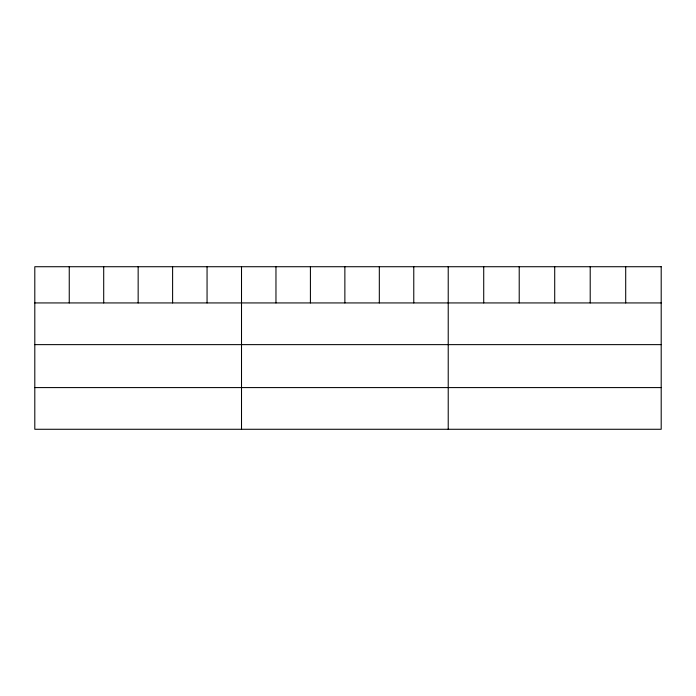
<?xml version="1.0" encoding="UTF-8"?>
<svg xmlns="http://www.w3.org/2000/svg" width="696" height="696" viewBox="0 0 696 696"><rect width="100%" height="100%" fill="white"/><g stroke="black" fill="none" stroke-linecap="round" stroke-linejoin="round"><path stroke-width="1.04" d="M34.8 302.934L661.2 302.934M34.8 344.633L661.2 344.633M34.8 387.585L661.2 387.585M625.704 266.725L625.704 302.934M590.208 266.725L590.208 302.934M554.712 266.725L554.712 302.934M519.216 266.725L519.216 302.934M483.72 266.725L483.72 302.934M448.224 266.725L448.224 429.275M413.772 266.725L413.772 302.934M379.32 266.725L379.32 302.934M344.868 266.725L344.868 302.934M310.416 266.725L310.416 302.934M275.964 266.725L275.964 302.934M241.512 266.725L241.512 429.275M207.06 266.725L207.06 302.934M172.608 266.725L172.608 302.934M138.156 266.725L138.156 302.934M103.704 266.725L103.704 302.934M69.252 266.725L69.252 302.934M661.2 266.725L34.8 266.725L34.8 429.275L661.2 429.275L661.2 266.725"/></g></svg>
